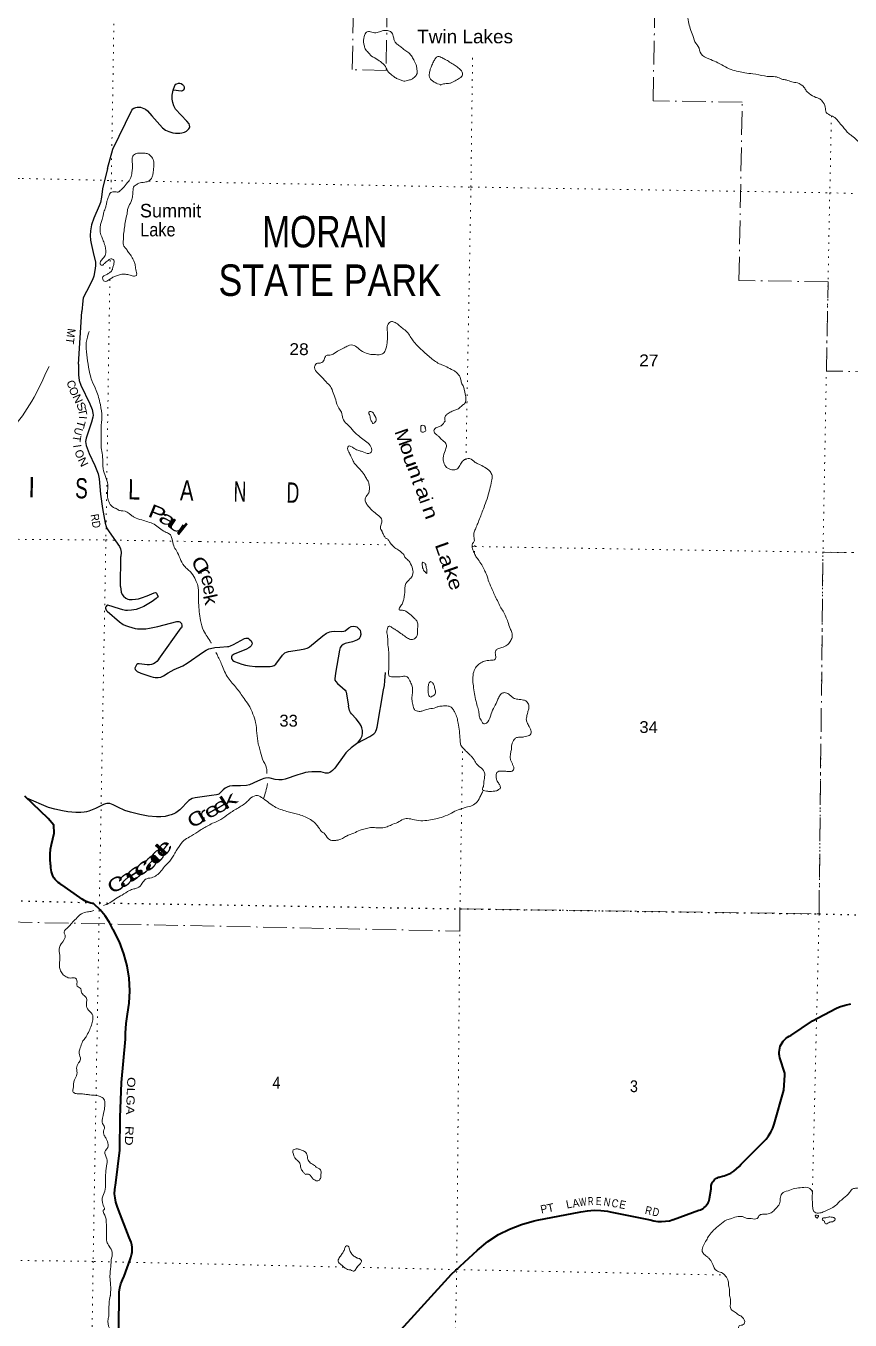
# Model space of a CAD drawing. Header units: feet. Extents: x -489137 to -242534, y 368785 to 558127.
# Drawn here: x -448694 to -436496, y 419260 to 438415 of the extents above; entities that cross this region are included whole.
import ezdxf
from ezdxf.enums import TextEntityAlignment as Align

# ---------------------------------------------------------------- set-up
doc = ezdxf.new("R2010")
doc.units = ezdxf.units.FT
doc.header["$LTSCALE"] = 70
doc.linetypes.add('DOT_DASHED', pattern=[7.7, 5, -1.2, 0.3, -1.2])
doc.linetypes.add('DOTTED', pattern=[1.5, 0.3, -1.2])
for name, color, linetype, lineweight in [('26', 7, 'Continuous', 40), ('27', 7, 'Continuous', 13), ('29', 7, 'Continuous', 25), ('39', 7, 'Continuous', 13), ('44', 7, 'DOT_DASHED', 13), ('6', 7, 'DOTTED', 25), ('7', 7, 'DOTTED', 13)]:
    doc.layers.add(name, color=color, linetype=linetype, lineweight=lineweight)
for name, color, linetype in [('30', 7, 'Continuous'), ('41', 7, 'Continuous'), ('42', 7, 'Continuous')]:
    doc.layers.add(name, color=color, linetype=linetype)

msp = doc.modelspace()

# ---------------------------------------------------------------- linework, layer by layer
at = {"layer": '26'}
for points in [[(-447325.27, 418929.17), (-447312.26, 419547.98), (-447312.6, 419551.06), (-447316.04, 419612.94), (-447312.98, 419674.85), (-447303.47, 419736.1), (-447287.62, 419796.02), (-447265.58, 419853.96), (-447237.61, 419909.27), (-447152.17, 420155.15), (-447139.49, 420187.38), (-447129.12, 420224.14), (-447122.65, 420261.78), (-447120.15, 420299.9), (-447121.64, 420338.06), (-447127.12, 420375.87), (-447136.52, 420412.89), (-447149.74, 420448.73), (-447166.63, 420482.98), (-447321.32, 420893.18), (-447343.87, 420945.92), (-447362.7, 421005.95), (-447375.16, 421067.62), (-447381.1, 421130.25), (-447380.46, 421193.16), (-447362.09, 421293.93), (-447305.8, 421773.47), (-447299.94, 422256.26), (-447277.94, 422777.89), (-447218.3, 423418.47), (-447220.84, 423508.53), (-447212.72, 423649.24), (-447189.94, 423788.33), (-447165.6, 423948.98), (-447155.89, 424134.57), (-447165.63, 424320.16), (-447194.73, 424503.71), (-447242.84, 424683.21), (-447309.46, 424856.71), (-447393.85, 425022.28), (-447400.82, 425037.9), (-447455.72, 425143.39), (-447521.35, 425242.56), (-447596.99, 425334.33), (-447681.8, 425417.69), (-447687.12, 425418.6), (-447733.07, 425429.18), (-447777.65, 425444.51), (-447820.39, 425464.42), (-447860.81, 425488.69), (-447898.47, 425517.04), (-448164.57, 425703.88), (-448165, 425704.1), (-448191.77, 425719.78), (-448216.76, 425738.16), (-448239.7, 425759.06), (-448260.32, 425782.24), (-448278.4, 425807.45), (-448293.76, 425834.41), (-448306.21, 425862.83), (-448315.62, 425892.4), (-448321.89, 425922.78), (-448324.94, 425953.66), (-448324.76, 425984.68), (-448329.22, 426009.31), (-448337.17, 426082.16), (-448337.47, 426155.45), (-448330.11, 426228.37), (-448315.16, 426300.12), (-448277, 426465.59), (-448279.69, 426584.95), (-448365.28, 426684.96), (-448712.48, 427012.21)], [(-443645.06, 418569.2), (-442397.54, 419937.71), (-442012.4, 420293.74), (-441857.23, 420423.66), (-441697.83, 420528.66), (-441535.93, 420607.59), (-441358.18, 420677.15), (-441174.13, 420727.75), (-441126.17, 420737.59), (-440483.52, 420860.35), (-440384.77, 420878.45), (-440284.68, 420886.12), (-440184.33, 420883.29), (-440084.82, 420869.99), (-440045.91, 420861.85), (-439456.38, 420744.46), (-439400.34, 420729.82), (-439343.07, 420721.11), (-439285.21, 420718.43), (-439227.38, 420721.82), (-439170.23, 420731.24), (-439114.37, 420746.57), (-439107.46, 420748.91), (-438732.85, 420886.6), (-438711.71, 420893.16), (-438691.38, 420901.89), (-438672.06, 420912.69), (-438653.98, 420925.46), (-438637.34, 420940.04), (-438622.31, 420956.29), (-438609.06, 420974.02), (-438597.74, 420993.03), (-438588.47, 421013.13), (-438581.34, 421034.08), (-438576.45, 421055.66), (-438575.61, 421060.94), (-438551.86, 421200.25), (-438553.12, 421217.23), (-438552.6, 421234.25), (-438550.3, 421251.12), (-438546.25, 421267.66), (-438540.5, 421283.68), (-438533.1, 421299.01), (-438524.14, 421313.49), (-438513.71, 421326.95), (-438501.94, 421339.24), (-438488.94, 421350.24), (-438474.87, 421359.82), (-438459.87, 421367.88), (-438444.11, 421374.32), (-438436.01, 421376.68), (-438420.82, 421379.64), (-438386.01, 421388.4), (-438359.41, 421395.09), (-438309.45, 421413.4), (-438261.68, 421436.82), (-438216.62, 421465.11), (-438174.76, 421497.96), (-438136.56, 421535), (-438110.16, 421565.81), (-437783.84, 421892.11), (-437740.06, 421938.15), (-437701.33, 421988.51), (-437668.07, 422042.64), (-437640.66, 422099.95), (-437619.5, 422159.41), (-437478.75, 422661.6), (-437462.25, 422883.04), (-437461.79, 422914.26), (-437533.84, 423141.56), (-437540.48, 423169.66), (-437544.14, 423198.29), (-437544.79, 423227.15), (-437542.42, 423255.92), (-437537.06, 423284.29), (-437528.76, 423311.93), (-437517.61, 423338.56), (-437503.75, 423363.88), (-437487.31, 423387.61), (-437468.48, 423409.49), (-437447.47, 423429.29), (-437424.51, 423446.78), (-437399.84, 423461.77), (-437374.83, 423473.65), (-437050.55, 423691.25), (-436705.29, 423873.76), (-436654.19, 423896.97), (-436569.9, 423922.52), (-436483.41, 423939.12)]]:
    msp.add_lwpolyline(points, dxfattribs=at)
at = {"layer": '29'}
for p, q in [((-447914.54, 433409.81), (-447865.48, 434186.02)), ((-447292.15, 430118.45), (-447291.12, 430563.22)), ((-446725.52, 429040.51), (-446397.66, 429504.33)), ((-443494.2, 428035.8), (-443399.24, 428589.16))]:
    msp.add_line(p, q, dxfattribs=at)
for points in [[(-446513.79, 437464.9), (-446488.72, 437532.35), (-446473.42, 437552.05), (-446459.21, 437558.6), (-446435.16, 437565.17), (-446414.39, 437567.35), (-446394.71, 437561.89), (-446377.22, 437549.85), (-446364.1, 437533.45), (-446354.26, 437514.85), (-446349.89, 437501.73), (-446352.07, 437485.32), (-446365.19, 437463.44), (-446378.31, 437453.61), (-446382.68, 437453.6), (-446394.71, 437451.41), (-446511.68, 437464.54)], [(-447124.12, 437167.85), (-447109.67, 437185.63), (-447095.45, 437195.47), (-447068.13, 437208.59), (-447047.35, 437212.97), (-447020.02, 437214.07), (-446999.25, 437211.88), (-446974.11, 437204.22), (-446948.96, 437194.38), (-446926.01, 437183.44), (-446895.4, 437158.28), (-446831.99, 437081.72), (-446674.57, 436906.71), (-446628.65, 436872.8), (-446580.55, 436849.84), (-446521.52, 436831.24), (-446479.98, 436827.96), (-446417.66, 436829.05), (-446387.05, 436832.34), (-446348.79, 436841.09), (-446317.09, 436855.3), (-446305.07, 436865.15), (-446283.2, 436890.31), (-446273.36, 436907.81), (-446270.08, 436923.12), (-446271.17, 436947.18), (-446278.83, 436967.96), (-446311.63, 437005.15), (-446477.79, 437182.34), (-446506.21, 437230.47), (-446521.52, 437279.7), (-446529.17, 437331.1), (-446531.36, 437366.1), (-446530.27, 437387.97), (-446513.79, 437464.9)], [(-447484.81, 436303.46), (-447406.91, 436588.26), (-447124.12, 437167.85)], [(-447484.81, 436303.46), (-447560.06, 436004.93), (-447577.55, 435882.43), (-447591.76, 435801.5), (-447598.32, 435776.34), (-447608.16, 435751.17), (-447691.25, 435567.41), (-447721.86, 435472.26), (-447739.35, 435383.66), (-447742.64, 435314.75), (-447739.35, 435243.65), (-447730.61, 435195.52), (-447700, 435059.89), (-447665.01, 434919.88), (-447661.72, 434895.82), (-447662.82, 434865.19), (-447673.76, 434793), (-447691.24, 434710.97), (-447708.74, 434657.37), (-447796.2, 434482.36), (-447844.3, 434389.38), (-447853.05, 434346.73), (-447865.48, 434186.02)], [(-447914.54, 433409.81), (-447916.45, 433249.62), (-447905.51, 433168.68), (-447881.47, 433096.49), (-447745.9, 432820.85), (-447713.1, 432737.72), (-447702.17, 432680.84), (-447699.98, 432652.4), (-447702.17, 432626.15), (-447724.04, 432549.58), (-447802.75, 432313.32), (-447811.5, 432263.01), (-447802.75, 432203.94), (-447759.02, 432085.81), (-447671.56, 431910.8), (-447623.46, 431783.91), (-447608.15, 431711.73), (-447588.48, 431486.4), (-447562.24, 431272.01), (-447522.88, 431053.25), (-447507.56, 431005.13), (-447492.26, 430970.13), (-447461.66, 430926.37), (-447308.61, 430711.98), (-447293.28, 430674.79), (-447286.74, 430624.47), (-447291.12, 430563.22)], [(-447292.15, 430118.45), (-447284.55, 430036.01), (-447271.43, 430001.01), (-447251.75, 429972.57), (-447216.77, 429943.03), (-447186.15, 429928.81), (-447167.57, 429924.44), (-447141.33, 429923.35), (-447119.47, 429924.44), (-447073.63, 429928.91), (-447027.64, 429937.57), (-446985, 429948.5), (-446897.54, 429981.32), (-446794.77, 430022.88), (-446777.74, 430027.15), (-446765.72, 430026.06), (-446759.79, 430018.51), (-446740.11, 429976.94), (-446739.02, 429968.19), (-446742.3, 429961.63), (-446749.4, 429952.88), (-446764.16, 429939.75), (-446825.38, 429893.81), (-446947.83, 429820.53), (-446995.93, 429799.74), (-447022.17, 429789.9), (-447062.62, 429778.96), (-447099.24, 429771.31), (-447133.68, 429766.93), (-447190.53, 429763.65), (-447218.95, 429764.2), (-447240.82, 429766.93), (-447261.04, 429771.85), (-447310.78, 429786.62), (-447481.33, 429839.12), (-447488.98, 429839.12), (-447496.09, 429835.84), (-447507.57, 429823.81), (-447512.49, 429816.7), (-447515.77, 429807.95), (-447516.31, 429795.37), (-447512.49, 429782.79), (-447505.38, 429769.12), (-447490.08, 429751.62), (-447310.78, 429596.3), (-447253.94, 429556.93), (-447219.5, 429540.52), (-447177.41, 429524.1), (-447077.38, 429497.31), (-447042.4, 429490.75), (-447019.98, 429489.1), (-446965.32, 429489.11), (-446919.4, 429493.48), (-446866.93, 429500.04), (-446740.11, 429526.29), (-446458.05, 429598.48), (-446444.93, 429599.58), (-446432.91, 429599.58), (-446417.6, 429593.02), (-446405.58, 429585.36), (-446392.45, 429567.86), (-446385.9, 429539.42), (-446386.99, 429521.92), (-446397.66, 429504.33)], [(-445117.73, 428931.26), (-445077.28, 428933.47), (-445047.75, 428937.84), (-445018.24, 428948.78), (-444995.28, 428968.46), (-444896.89, 429101.91), (-444878.31, 429121.61), (-444863, 429133.64), (-444835.67, 429145.67), (-444809.43, 429154.41), (-444645.44, 429180.66), (-444566.73, 429195.98), (-444530.65, 429206.92), (-444510.97, 429215.68), (-444494.57, 429226.6), (-444297.79, 429388.49), (-444246.41, 429424.6), (-444221.26, 429438.81), (-444197.21, 429447.57), (-444172.07, 429454.13), (-444133.8, 429456.31), (-444020.1, 429451.93), (-443990.59, 429455.23), (-443967.63, 429462.87), (-443912.96, 429506.62), (-443877.98, 429525.23), (-443847.37, 429528.5), (-443816.76, 429524.14), (-443795.99, 429518.67), (-443770.84, 429497.87), (-443748.98, 429469.45), (-443740.23, 429443.18), (-443736.96, 429407.1), (-443746.79, 429373.18), (-443763.19, 429344.75), (-443773.03, 429336), (-443786.15, 429327.24), (-443860.49, 429300.98), (-443967.63, 429272.54), (-443997.15, 429258.34), (-444022.29, 429237.54), (-444040.88, 429212.4), (-444055.09, 429176.29), (-444114.12, 428832.83), (-444120.68, 428749.7), (-444119.58, 428728.92), (-444108.65, 428712.52), (-444081.32, 428681.88), (-444006.98, 428618.44), (-443969.81, 428583.45), (-443958.87, 428570.32), (-443954.51, 428557.19), (-443921.71, 428347.17)], [(-446725.52, 429040.51), (-446754.32, 429008.92), (-446781.66, 428988.14), (-446804.61, 428975.02), (-446836.32, 428964.08), (-446865.84, 428959.7), (-446901.92, 428959.7), (-447015.61, 428972.83), (-447038.42, 428972.55), (-447051.54, 428964.9), (-447054.97, 428959.7), (-447081.21, 428909.39), (-447077.93, 428888.6), (-447063.72, 428872.2), (-447045.13, 428859.07), (-446993.75, 428837.19), (-446845.06, 428784.69), (-446812.27, 428773.75), (-446780.56, 428769.38), (-446737.93, 428771.57), (-446697.48, 428778.13), (-446659.21, 428793.44), (-446589.25, 428839.38), (-446499.6, 428889.7), (-446372.78, 428942.2), (-446307.19, 428981.58), (-446064.49, 429152.21), (-446025.13, 429176.27), (-445986.86, 429192.68), (-445961.72, 429200.34), (-445897.22, 429213.46), (-445826.16, 429222.22), (-445712.46, 429228.78), (-445690.59, 429230.97), (-445665.45, 429239.71), (-445620.63, 429259.4), (-445461.01, 429346.91), (-445436.96, 429354.57), (-445430.4, 429354.57), (-445406.35, 429351.28), (-445388.85, 429339.25), (-445362.62, 429311.91), (-445349.5, 429286.75), (-445347.31, 429271.44), (-445351.69, 429257.22), (-445360.43, 429238.62), (-445377.93, 429222.22), (-445395.41, 429209.09), (-445430.4, 429189.4), (-445614.07, 429115.02), (-445640.3, 429097.52), (-445645.77, 429090.96), (-445651.24, 429077.83), (-445651.23, 429057.05), (-445646.87, 429040.64), (-445631.55, 429020.95), (-445618.43, 429012.2), (-445605.32, 429005.64), (-445499.27, 428970.64), (-445445.71, 428955.33), (-445383.39, 428944.39), (-445301.4, 428935.64), (-445117.73, 428931.26)], [(-443399.24, 428589.16), (-443389.29, 428654.52), (-443381.64, 428720.15), (-443370.71, 428844.85)], [(-443779.09, 427806.29), (-443740.23, 427860.41), (-443726.02, 427885.57), (-443718.36, 427907.44), (-443712.9, 427946.82), (-443711.8, 427985.1), (-443720.55, 428026.67), (-443732.58, 428056.2), (-443756.63, 428095.58), (-443806.92, 428156.83), (-443876.89, 428232.31), (-443890.01, 428252), (-443904.22, 428281.53), (-443921.71, 428347.17)], [(-443779.09, 427806.29), (-443603.57, 427897.6), (-443544.54, 427938.07), (-443527.04, 427955.57), (-443513.92, 427976.35), (-443504.09, 428000.42), (-443494.2, 428035.8)], [(-443779.09, 427806.29), (-443881.25, 427728.05), (-443940.28, 427675.54), (-443961.05, 427654.76), (-443986.2, 427623.04), (-444121.77, 427430.53), (-444154.56, 427396.62), (-444180.8, 427375.84), (-444197.19, 427365.99), (-444221.25, 427357.24), (-444236.55, 427353.96), (-444261.7, 427356.15), (-444329.49, 427373.65), (-444361.18, 427375.84), (-444462.86, 427373.65), (-444515.32, 427370.37), (-444556.88, 427362.71), (-444599.5, 427351.78), (-444670.58, 427329.9), (-444858.62, 427264.27), (-444900.15, 427256.6), (-444920.92, 427255.51), (-444952.64, 427255.52), (-445002.93, 427262.08), (-445079.46, 427281.77), (-445108.96, 427286.14), (-445147.24, 427281.77), (-445172.37, 427276.29), (-445199.72, 427266.46), (-445267.5, 427238.02)], [(-445267.5, 427238.02), (-445385.57, 427180.03), (-445427.11, 427171.29), (-445516.76, 427166.91), (-445634.83, 427168.01), (-445678.56, 427162.53), (-445717.92, 427149.41), (-445746.34, 427133.01), (-445774.77, 427110.03), (-445811.94, 427066.29), (-445840.36, 427044.4), (-445852.39, 427038.94), (-445872.06, 427033.47), (-445949.69, 427022.52), (-446190.2, 426987.52), (-446231.75, 426977.69), (-446260.17, 426963.47), (-446282.04, 426948.14), (-446417.6, 426812.51), (-446476.64, 426769.87), (-446507.25, 426753.47), (-446544.42, 426738.13), (-446581.59, 426726.12), (-446630.79, 426715.18), (-446697.48, 426707.5), (-446763.07, 426709.71), (-446882.24, 426720.65), (-447007.96, 426742.5), (-447146.81, 426776.44), (-447230.99, 426803.76), (-447335.94, 426851.89), (-447401.53, 426886.91), (-447449.64, 426904.39), (-447469.31, 426907.69), (-447494.45, 426905.5), (-447518.51, 426901.13), (-447545.84, 426891.26), (-447663.92, 426834.38), (-447764.49, 426793.93), (-447799.47, 426783), (-447830.09, 426777.51), (-447881.47, 426772.06), (-447956.91, 426773.13), (-448073.88, 426783), (-448153.7, 426795.01), (-448265.2, 426820.19), (-448359.23, 426847.51), (-448682.83, 426983.14)]]:
    msp.add_lwpolyline(points, dxfattribs=at)
at = {"layer": '39'}
for points in [[(-442262.6, 441611.64), (-442196.97, 441530.05), (-442117.37, 441436.17), (-442073.71, 441373.02), (-441996.19, 441273.09), (-441934.46, 441203.68), (-441866.9, 441113.98), (-441776.97, 441042.24), (-441693.01, 440976.64), (-441642.94, 440945.78), (-441585.36, 440866.3), (-441501.15, 440822.94), (-441387.01, 440750.96), (-441276.91, 440679.01), (-441190.87, 440619.46), (-441083.01, 440527.31), (-440983.13, 440443.34), (-440881.09, 440371.48), (-440766.87, 440307.59), (-440636.62, 440233.41), (-440578.56, 440196.4), (-440522.9, 440125.02), (-440433.03, 440047.23), (-440318.87, 439977.26), (-440250.95, 439919.92), (-440071.35, 439752.19), (-439935.29, 439657.72), (-439845.39, 439581.95), (-439743.52, 439495.93), (-439675.35, 439460.83), (-439599.32, 439407.45), (-439499.21, 439343.7), (-439419.17, 439288.26), (-439359.25, 439237.06), (-439311.47, 439181.95), (-439247.54, 439128.7), (-439215.82, 439079.82), (-439156.15, 439006.38), (-439076.5, 438916.55), (-439036.81, 438859.5), (-438981.11, 438792.17), (-438933.81, 438694.59), (-438910.79, 438589.17), (-438887.85, 438477.68), (-438860.78, 438374.24), (-438825.62, 438272.74), (-438776.56, 438152.89), (-438744.75, 438112.1), (-438701.62, 438002.43), (-438585.49, 437928.4), (-438479.15, 437880.77), (-438368.89, 437822.98), (-438256.57, 437769.22), (-438148.01, 437739.77), (-438051.43, 437720.56), (-437934.64, 437705.19), (-437763.57, 437675.08), (-437679, 437664.09), (-437584.28, 437659.06), (-437505.98, 437627.9), (-437441.59, 437615.09), (-437357.2, 437587.92), (-437276.73, 437570.9), (-437174.65, 437503.08), (-437144.93, 437456.25), (-437101.05, 437413.32), (-437002.86, 437357.68), (-436958.69, 437341.04), (-436910.73, 437302.11), (-436865.37, 437210.61), (-436848.07, 437135.59), (-436774.01, 437086.28), (-436709.92, 437047.18), (-436668.12, 436998.2), (-436604.42, 436924.72), (-436512.83, 436820.6), (-436470.83, 436789.82), (-436388.93, 436720.2), (-436273.08, 436621.9), (-436179.06, 436554.17), (-436090.82, 436510.78), (-435978.11, 436491.4), (-435865.17, 436492.24), (-435736.4, 436466.63), (-435611.94, 436416.79), (-435552.06, 436361.55), (-435407.91, 436269.02), (-435247.69, 436170.26), (-435049.22, 436067.06), (-434961.07, 436015.57), (-434846.93, 435943.59), (-434766.64, 435910.39), (-434704.16, 435907.72), (-434611.39, 435908.77), (-434547.27, 435871.69), (-434497.32, 435830.72), (-434373.35, 435736.38)], [(-443527.95, 437941.48), (-443580.07, 437968.32), (-443613.92, 438007.1), (-443663.71, 438062.23), (-443685.28, 438117.07), (-443696.78, 438169.78), (-443694.15, 438224.37), (-443683.53, 438272.8), (-443654.75, 438321.05), (-443592.15, 438328.49), (-443515.69, 438313.53), (-443479.31, 438321.24), (-443402.42, 438344.71), (-443325.79, 438343.91), (-443277.77, 438311.05), (-443263.99, 438280.57), (-443246.55, 438217.68), (-443226.89, 438172.98), (-443187, 438134.13), (-443132.99, 438095.13), (-443087.02, 438058.25), (-443024.99, 438015.12), (-442979.28, 437955.99), (-442945.66, 437896.98), (-442914.24, 437821.81), (-442906.74, 437771.17), (-442905.41, 437710.47), (-442919.84, 437682.3), (-442960.65, 437640.25), (-443001.22, 437618.42), (-443029.52, 437612.65), (-443102.29, 437597.23), (-443128.39, 437607.61), (-443178.61, 437624.32), (-443234.75, 437653.22), (-443290.71, 437698.3), (-443324.67, 437726.98), (-443348.48, 437761.61), (-443372.11, 437812.42), (-443447.91, 437886.03), (-443527.95, 437941.48)], [(-442556.37, 437547.04), (-442600.61, 437557.61), (-442638.72, 437576.21), (-442682.76, 437604.99), (-442710.64, 437635.62), (-442724.3, 437676.22), (-442721.86, 437714.63), (-442709.1, 437773.15), (-442692.47, 437817.48), (-442661.47, 437883.9), (-442632.67, 437934.17), (-442598.08, 437962.13), (-442561.85, 437955.68), (-442501.68, 437926.74), (-442441.58, 437891.73), (-442371.51, 437846.5), (-442311.45, 437807.44), (-442257.53, 437760.35), (-442231.82, 437715.59), (-442246.5, 437665.17), (-442307.47, 437623.33), (-442378.52, 437581.59), (-442421.04, 437565.86), (-442493.72, 437558.52), (-442565.04, 437539.09)], [(-447563.78, 435550.22), (-447555.28, 435588.57), (-447544.61, 435641.05), (-447521.63, 435711.6), (-447506.92, 435764.04), (-447494.17, 435822.56), (-447469.15, 435895.12), (-447438.31, 435947.39), (-447371.64, 435958.83), (-447317.18, 435960.29), (-447309.04, 435966.27), (-447284.6, 435988.27), (-447243.81, 436028.29), (-447213.11, 436068.43), (-447174.3, 436112.52), (-447149.65, 436152.72), (-447128.69, 436223.3), (-447122.14, 436267.73), (-447117.38, 436332.41), (-447118.94, 436372.88), (-447120.44, 436419.41), (-447119.98, 436459.86), (-447111.6, 436488.09), (-447056.72, 436525.95), (-446992.11, 436533.37), (-446941.7, 436532.85), (-446887.4, 436520.14), (-446843.38, 436489.34), (-446805.84, 436420.18), (-446800.55, 436353.38), (-446805.28, 436290.72), (-446814.15, 436220.02), (-446828.83, 436169.6), (-446863.61, 436125.47), (-446936.47, 436101.95), (-447023.35, 436086.68), (-447063.95, 436062.83), (-447090.39, 436042.88), (-447109.43, 435964.19), (-447118.45, 435879.33), (-447135.28, 435816.8), (-447182.73, 435722.23), (-447197.89, 435629.34), (-447221.21, 435528.45), (-447234.42, 435429.48), (-447247.61, 435332.52), (-447252.82, 435227.4), (-447243.54, 435156.5), (-447211.71, 435117.74), (-447178.05, 435062.78), (-447148.19, 435028.08), (-447112.55, 434969.05), (-447090.88, 434924.32), (-447075.36, 434869.55), (-447069.74, 434831.06), (-447062.2, 434784.46), (-447054.64, 434739.88), (-447058.9, 434719.7), (-447085.2, 434711.88), (-447151.6, 434724.71), (-447222.01, 434739.6), (-447292.63, 434736.29), (-447355.36, 434716.72), (-447406.02, 434695), (-447450.72, 434665.12), (-447511.58, 434633.39), (-447543.75, 434641.82), (-447557.57, 434668.26), (-447555.19, 434700.6), (-447518.62, 434724.49), (-447478.02, 434748.34), (-447435.36, 434776.21), (-447410.64, 434822.48), (-447400.03, 434868.89), (-447389.22, 434933.5), (-447405.08, 434957.94), (-447439.27, 434966.39), (-447477.83, 434944.54), (-447530.75, 434900.59), (-447567.37, 434872.66), (-447589.45, 434880.98), (-447582.72, 434941.59), (-447539.86, 434987.66), (-447523.41, 435015.81), (-447512.42, 435096.6), (-447518.06, 435133.07), (-447529.61, 435181.74), (-447557.04, 435252.82), (-447576.63, 435303.59), (-447592.35, 435340.16), (-447593.89, 435382.65), (-447593.32, 435433.22), (-447586.64, 435489.78), (-447563.78, 435550.22)], [(-445952.12, 429278.91), (-445956.45, 429287.35), (-446063.35, 429464.44), (-446110.06, 429614.61), (-446137.4, 429873.8), (-446140.11, 429991.14), (-446150.64, 430130.82), (-446181.96, 430214.08), (-446241.34, 430313.81), (-446351.01, 430424.18), (-446465.48, 430645.85), (-446506.98, 430721.12), (-446571.56, 430895.75), (-446631.73, 430924.69), (-446797.81, 431039.69), (-446888.16, 431075.02), (-446976.58, 431102.24), (-447091.08, 431141.86), (-447135.08, 431174.69), (-447259.38, 431238.68), (-447309.75, 431243.26), (-447357.84, 431270.05), (-447397.96, 431288.67), (-447484.97, 431441.28), (-447482.86, 431629.37), (-447552.85, 431860.69), (-447558.94, 432036.73), (-447575.88, 432144.11), (-447579.59, 432352.49), (-447580.33, 432465.77), (-447570.44, 432627.48), (-447592.59, 432809.76), (-447652.73, 433020.74), (-447717.65, 433165.03), (-447765.83, 433363.76), (-447794.01, 433548.12), (-447800.05, 433728.2), (-447757.88, 433891.6)], [(-443415.23, 430931.62), (-443445, 430974.41), (-443436.21, 431039.04), (-443427.46, 431099.63), (-443471.09, 431164.82), (-443545.03, 431224.24), (-443628.79, 431308.05), (-443662.5, 431358.97), (-443673.96, 431415.72), (-443634.94, 431478.02), (-443612.1, 431536.44), (-443613.28, 431611.29), (-443624.81, 431661.98), (-443654.44, 431716.9), (-443688.08, 431773.89), (-443747.72, 431849.35), (-443825.43, 431933.09), (-443857.12, 431983.99), (-443876.78, 432028.69), (-443906.32, 432091.71), (-443933.8, 432158.74), (-443921.29, 432195.02), (-443836.97, 432161.78), (-443764.75, 432128.66), (-443718.51, 432116.04), (-443620.03, 432086.7), (-443577.32, 432118.62), (-443580.83, 432165.18), (-443630.4, 432240.53), (-443706.38, 432297.96), (-443786.3, 432363.52), (-443840.22, 432410.61), (-443877.99, 432459.54), (-443943.82, 432522.93), (-444001.36, 432606.46), (-444024.53, 432697.73), (-444064.18, 432758.82), (-444109.19, 432880.65), (-444146.34, 432984.2), (-444187.61, 433079.7), (-444251.4, 433145.09), (-444305.16, 433206.33), (-444362.98, 433265.59), (-444416.67, 433332.9), (-444420.18, 433379.46), (-444377.33, 433423.51), (-444328.89, 433427.05), (-444279.98, 433473.06), (-444253.08, 433533.47), (-444176.3, 433546.82), (-444147.94, 433558.67), (-444060.62, 433612.37), (-443983.57, 433650), (-443926.75, 433681.77), (-443835.95, 433686.89), (-443759.96, 433629.46), (-443657.79, 433569.74), (-443591.43, 433552.87), (-443518.87, 433550.09), (-443446.28, 433549.33), (-443391.45, 433583.14), (-443366.64, 433637.5), (-443345.21, 433750.55), (-443342.07, 433849.63), (-443347.28, 433924.52), (-443334.34, 433999.23), (-443283.48, 434039.15), (-443231.19, 434026.47), (-443163.18, 433977.22), (-443105.25, 433928.07), (-443039.35, 433870.74), (-442995.77, 433801.52), (-442948.1, 433736.29), (-442888.36, 433668.92), (-442830.5, 433613.71), (-442766.62, 433556.4), (-442696.73, 433495), (-442632.73, 433447.81), (-442556.57, 433406.56), (-442490.32, 433379.57), (-442394.08, 433330.02), (-442351.97, 433309.36), (-442306.03, 433270.45), (-442260.52, 433193.11), (-442247.06, 433134.31), (-442215.51, 433071.28), (-442204, 433018.57), (-442184.9, 432923.3), (-442183.39, 432878.79), (-442196.03, 432830.37), (-442238.76, 432796.43), (-442293.77, 432746.44), (-442344.41, 432726.74), (-442399.1, 432705.06), (-442460, 432669.29), (-442486.6, 432635.18), (-442491.43, 432564.43)], [(-451667.18, 429288.96), (-451497.56, 429489.31), (-451338.28, 429748.06), (-451284.63, 430047.52), (-451276.68, 430314.42), (-451118.84, 430534.76), (-450694.56, 430851.62), (-450537.65, 430993.05), (-450386.5, 431304.76), (-449974.24, 431678.79), (-449597.65, 432017.83), (-449262.11, 432178.35), (-448906.19, 432451.42), (-448607.94, 432858.4), (-448352.11, 433374.38)], [(-443586.32, 432573.82), (-443597.96, 432614.4), (-443605.64, 432648.86), (-443617.19, 432697.53), (-443586.81, 432709.35), (-443542.93, 432666.41), (-443511.69, 432575.07), (-443524.04, 432552.95), (-443560.58, 432531.08), (-443564.55, 432537.19), (-443588.29, 432577.89)], [(-442491.43, 432564.43), (-442513.97, 432532.3), (-442560.82, 432490.32), (-442613.45, 432472.66), (-442656.34, 432424.56), (-442614.7, 432361.42), (-442580.7, 432336.8), (-442530.91, 432281.66), (-442488.95, 432246.84), (-442469.42, 432190), (-442490.29, 432127.52), (-442517.71, 432020.6), (-442510.4, 431953.77), (-442466.86, 431880.5), (-442388.61, 431845.3), (-442346.29, 431842.84), (-442291.44, 431878.67), (-442254.41, 431943.01), (-442203.41, 431995.07), (-442128.63, 432010.47), (-442042.54, 431954.96), (-441990.43, 431926.1), (-441906.2, 431884.77), (-441824.26, 431819.19), (-441794.68, 431760.22), (-441801.66, 431677.37), (-441829.21, 431558.31), (-441858.69, 431447.37), (-441904.53, 431316.37), (-441939.88, 431221.67), (-441971.03, 431141.09), (-442006.31, 431052.46), (-442035.36, 430979.94), (-442058.18, 430923.55), (-442064.95, 430858.89), (-442059.7, 430788.04), (-442082.27, 430753.89), (-442083.18, 430672.99), (-442067.5, 430632.37), (-442041.9, 430577.49), (-442002.24, 430518.42), (-441948.68, 430438.98), (-441909.24, 430359.68), (-441879.71, 430296.67), (-441840.63, 430185.01), (-441791.5, 430071.23), (-441758.08, 429994.02), (-441716.7, 429908.63), (-441675.33, 429821.23), (-441631.75, 429752), (-441592.33, 429670.68), (-441560.91, 429595.51), (-441527.77, 429494.03), (-441502.22, 429435.11), (-441499, 429362.26), (-441525.88, 429303.88), (-441574.88, 429249.78), (-441649.9, 429214.15), (-441708.57, 429196.56), (-441741.15, 429168.58), (-441741.97, 429095.77), (-441748.61, 429043.25), (-441819.39, 429025.78), (-441908.24, 429014.57), (-441977.21, 428978.88), (-442028.19, 428928.84), (-442065.32, 428854.39), (-442080.62, 428749.37), (-442071.7, 428646.12), (-442056.86, 428530.67), (-442031.93, 428417.14), (-442006.74, 428325.85), (-441989.48, 428246.79), (-441980.06, 428188.03), (-441948.55, 428120.95), (-441924.71, 428088.34), (-441906.59, 428086.13), (-441857.88, 428113.94), (-441810.18, 428230.76), (-441758.55, 428339.45), (-441715.11, 428436.09), (-441686.25, 428492.42), (-441647.44, 428536.52), (-441594.9, 428546.08), (-441532.78, 428511.05), (-441492.82, 428478.27), (-441456.75, 428457.67), (-441412.48, 428449.11), (-441329.95, 428436.12), (-441283.78, 428417.43), (-441275.83, 428407.23), (-441258.02, 428376.71), (-441252.75, 428307.88), (-441267.45, 428255.44), (-441282.29, 428190.87), (-441288.75, 428154.53), (-441275.21, 428103.82)], [(-442790.98, 432466.42), (-442775.31, 432425.8), (-442809.86, 432401.89), (-442844.09, 432406.29), (-442849.68, 432446.8), (-442841, 432501.33), (-442806.72, 432500.97), (-442784.75, 432482.54), (-442778.97, 432458.2)], [(-442899.37, 429463.83), (-442894.57, 429532.55), (-442901.95, 429593.31), (-442921.75, 429625.88), (-442951.7, 429652.49), (-442991.59, 429691.33), (-443071.59, 429750.82), (-443121.83, 429765.51), (-443168.14, 429772.06), (-443165.78, 429802.37), (-443124.82, 429858.58), (-443106.04, 429915.02), (-443095.41, 429963.46), (-443083.78, 430100.88), (-443068.96, 430163.43), (-443011.75, 430229.58), (-442970.77, 430287.81), (-442971.76, 430378.85), (-443013.01, 430476.37), (-443060.81, 430529.45), (-443090.71, 430560.11), (-443098.44, 430590.53), (-443126.44, 430611.05), (-443166.35, 430647.87), (-443234.43, 430691.06), (-443274.35, 430727.88), (-443323.98, 430797.17), (-443357.94, 430825.84), (-443359.96, 430825.87), (-443383.86, 430852.41), (-443407.58, 430895.13), (-443445, 430974.41)], [(-442810.66, 430358.96), (-442822.35, 430395.49), (-442827.94, 430436.01), (-442819.42, 430476.37), (-442799.32, 430470.09), (-442783.37, 430453.75), (-442767.86, 430398.97), (-442758.41, 430342.24), (-442762.79, 430311.94), (-442786.71, 430336.46), (-442800.75, 430346.4), (-442811.43, 430358.85)], [(-441275.21, 428103.82), (-441247.64, 428044.88), (-441227.91, 428006.24), (-441218.21, 427971.75), (-441222.65, 427935.39), (-441279.5, 427901.6), (-441323.97, 427891.95), (-441374.45, 427886.4), (-441432.99, 427880.95), (-441465.55, 427854.99), (-441502.73, 427776.49), (-441509.57, 427705.77), (-441522.33, 427647.24), (-441524.83, 427604.79), (-441521.36, 427554.19), (-441503.69, 427511.53), (-441485.98, 427472.91), (-441472.34, 427430.29), (-441476.69, 427402.02), (-441527.37, 427378.28), (-441563.67, 427378.65), (-441614.01, 427385.25), (-441656.37, 427383.67), (-441694.71, 427382.04), (-441723.12, 427366.16), (-441733.97, 427297.5), (-441724.41, 427250.88), (-441692.74, 427197.96), (-441673.04, 427157.3), (-441675.37, 427129), (-441689.6, 427119.04), (-441724.15, 427095.12), (-441754.46, 427089.37), (-441804.92, 427085.85), (-441859.36, 427086.42), (-441899.61, 427092.91), (-441935.73, 427109.47), (-441929.31, 427141.76), (-441916.49, 427206.36), (-441911.91, 427254.85), (-441902.82, 427345.78), (-441910.54, 427376.2), (-441970.31, 427441.55), (-442002.27, 427468.18), (-442049.93, 427533.4), (-442103.53, 427608.8), (-442135.48, 427637.45), (-442175.39, 427674.28), (-442223.19, 427727.37), (-442249.09, 427755.95), (-442264.56, 427814.77), (-442271.69, 427897.78), (-442278.85, 427978.76), (-442297.69, 428096.27), (-442312.96, 428173.3), (-442346.32, 428254.55), (-442374.03, 428301.36), (-442411.93, 428338.17), (-442446.09, 428348.64), (-442512.63, 428349.33), (-442587.33, 428342.02), (-442627.84, 428326.26), (-442724.87, 428305.02), (-442795.67, 428285.53), (-442846.24, 428271.9), (-442900.68, 428272.47), (-442944.74, 428299.22), (-442956.52, 428327.66), (-442975.73, 428412.82), (-442981.05, 428477.6), (-442972.07, 428558.41), (-442986.93, 428671.84), (-443020.43, 428740.96), (-443030.29, 428761.29), (-443080.4, 428788.11), (-443130.85, 428784.59), (-443179.31, 428779.02), (-443237.79, 428779.63), (-443316.29, 428792.59), (-443325.5, 428869.55), (-443322.76, 428934.25), (-443322.03, 428998.96), (-443320.8, 429108.18), (-443327.94, 429191.18), (-443335.39, 429245.87), (-443338.46, 429330.86), (-443343.81, 429393.62), (-443348.9, 429478.63), (-443318.04, 429532.92), (-443279.96, 429512.29), (-443221.87, 429477.3), (-443145.84, 429423.92), (-443073.8, 429374.62), (-443015.71, 429339.63), (-442957.26, 429337), (-442914.51, 429372.96), (-442899.37, 429463.83)], [(-445126.15, 427351.08), (-445134.42, 427430.03), (-445191.44, 427560.08), (-445232.17, 427704.11), (-445255.39, 427791.33), (-445275.79, 427949.32), (-445294.23, 428103.23), (-445333.14, 428229.05), (-445400.15, 428367.29), (-445465.66, 428458.99), (-445576.85, 428613.88), (-445702.19, 428764.87), (-445794.78, 428960.01), (-445865.68, 429110.43), (-445881.07, 429140.43)], [(-442739.88, 428584.31), (-442739.44, 428622.74), (-442737.09, 428653.05), (-442724.53, 428693.38), (-442706.2, 428709.37), (-442670.16, 428686.74), (-442644.72, 428617.7), (-442631.24, 428560.93), (-442652, 428508.55), (-442682.43, 428492.69), (-442702.73, 428480.77), (-442722.78, 428491.09), (-442736.53, 428523.59), (-442740.1, 428564.09), (-442743.93, 428582.33)], [(-445175.77, 426981.42), (-445144.36, 427084.25), (-445116.76, 427203.38)], [(-441931.99, 427083.13), (-441962.89, 427024.8), (-442016.39, 426930.29), (-442087.57, 426876.41), (-442180.62, 426851.09), (-442206.95, 426841.25), (-442245.42, 426827.49), (-442295.98, 426813.86), (-442395.35, 426764.33), (-442518.99, 426708.98), (-442628.23, 426677.76), (-442729.25, 426660.6), (-442850.37, 426649.73), (-442973.14, 426671.24), (-443067.79, 426682.34), (-443106.22, 426672.62), (-443193.44, 426627.01), (-443284.61, 426589.53), (-443347.43, 426561.87), (-443430.31, 426544.53), (-443516.99, 426547.45), (-443595.6, 426550.29), (-443672.43, 426532.89), (-443749.3, 426511.44), (-443840.53, 426467.89), (-443949.91, 426424.53), (-444010.84, 426386.74), (-444095.82, 426361.33), (-444148.29, 426357.83), (-444216.57, 426382.81), (-444282.18, 426466.43), (-444314.21, 426486.99), (-444361.87, 426552.21), (-444427.57, 426627.74), (-444499.59, 426679.06), (-444672.24, 426747.6), (-444831.08, 426789.71), (-444927.54, 426819.04), (-445013.79, 426860.39), (-445097.84, 426917.9), (-445185.83, 426983.55), (-445268.06, 427022.83), (-445363.22, 426989.44), (-445412.18, 426939.38), (-445548.37, 426843.71), (-445688.52, 426754.15), (-445810.47, 426668.45), (-445930.07, 426613.06), (-446013.24, 426569.42), (-446151.29, 426487.93), (-446273.15, 426410.32), (-446354.4, 426358.57), (-446448.56, 426234.15), (-446487.58, 426171.85), (-446563.52, 426053.3), (-446641.08, 425971.18), (-446759.48, 425842.96), (-446836.51, 425807.35), (-446925.5, 425784.01), (-446972.54, 425725.84), (-447041.89, 425655.77), (-447096.49, 425642.18), (-447161.31, 425616.56), (-447270.94, 425550.95), (-447366.34, 425495.31), (-447451.71, 425435.52), (-447546.44, 425394.9)], [(-447686.76, 425323.93), (-447719.28, 425312.9), (-447781.92, 425301.42), (-447873, 425272.02), (-447952.45, 425200.03), (-448015.69, 425135.97), (-448068.79, 425075.84), (-448128.13, 424999.59), (-448112.48, 424956.95), (-448172.41, 424828.13), (-448201.82, 424723.25), (-448194.39, 424666.54), (-448193.38, 424577.53), (-448198.16, 424510.83), (-448188.78, 424448.03), (-448153.22, 424382.93), (-448097.24, 424339.87), (-448036.93, 424323.06), (-447958.32, 424320.22), (-447938.54, 424285.63), (-447933.4, 424204.66), (-447879.44, 424161.62), (-447875.79, 424127.2), (-447846.12, 424076.32), (-447796.35, 424019.17), (-447797.1, 423952.43), (-447781.94, 423865.29), (-447712.26, 423785.68), (-447705.13, 423702.68), (-447722.15, 423623.97)], [(-447722.15, 423623.97), (-447759.4, 423539.4), (-447804.73, 423452.9), (-447841.6, 423402.71), (-447868.35, 423354.45), (-447895.54, 423267.76), (-447908.3, 423209.23), (-447885.08, 423122.01), (-447913.95, 423065.68), (-447943.04, 422989.12), (-447938.02, 422898.04), (-447975.22, 422817.52), (-447996.89, 422684.25), (-448001.26, 422653.95), (-447977.43, 422621.34), (-447923.1, 422610.66), (-447874.73, 422608.14), (-447802.21, 422601.31), (-447747.86, 422592.65), (-447659.21, 422585.66), (-447592.86, 422568.79), (-447540.84, 422531.84), (-447525.6, 422452.79), (-447536.77, 422355.82), (-447564.58, 422214.52), (-447559.05, 422167.94), (-447531.37, 422119.11), (-447539.94, 422074.7), (-447534.8, 421993.74), (-447505.12, 421942.86), (-447477.85, 421857.62), (-447476.04, 421839.4), (-447525.45, 421748.89), (-447494.35, 421645.41), (-447495.19, 421570.58), (-447512.83, 421437.26), (-447518.11, 421326.07), (-447519.57, 421196.63), (-447550.43, 420962.32), (-447539.11, 420893.43), (-447541.13, 420893.45), (-447525.9, 420812.38), (-447504.89, 420709), (-447500.7, 420543.1), (-447496.04, 420419.66), (-447462.49, 420354.59), (-447417.16, 420261.07), (-447430.51, 420149.96), (-447435.23, 420089.33), (-447449.01, 419939.79), (-447448.04, 419846.74), (-447437.47, 419711.11), (-447442.18, 419650.47), (-447444.52, 419622.18), (-447446.6, 419616.13), (-447461.94, 419507.07), (-447469.02, 419416.12), (-447465.87, 419337.2), (-447478.77, 419266.54), (-447475.55, 419193.69), (-447463.95, 419149.07), (-447400.09, 419089.75), (-447397.48, 419086.75)], [(-434952.63, 422962.95), (-434978.44, 422999.63), (-435072.98, 423020.84), (-435125.47, 423015.32), (-435208.41, 422991.91), (-435289.41, 422962.42), (-435354.06, 422950.95), (-435408.48, 422953.54), (-435485.24, 422942.21), (-435527.72, 422930.51), (-435621.79, 422814.18), (-435660.92, 422741.77), (-435706.03, 422675.49), (-435745.7, 422554.54), (-435761.18, 422433.34), (-435754.23, 422334.15), (-435734.75, 422273.27), (-435684.94, 422220.16), (-435600.09, 422233.43), (-435496.76, 422276.86), (-435405.77, 422298.16), (-435335.2, 422297.42), (-435327.66, 422250.82), (-435344.5, 422188.29), (-435365.66, 422099.52), (-435358.46, 422022.58), (-435341.2, 421943.51), (-435329.94, 421868.55), (-435314.31, 421823.89), (-435280.63, 421770.95), (-435236.45, 421754.31), (-435178.3, 421725.38), (-435096.15, 421678.01), (-435040.08, 421643.04), (-435002.18, 421606.23), (-434990.58, 421561.61), (-434965.01, 421504.71), (-434932.99, 421482.13), (-434941.26, 421464.01), (-434991.54, 421476.67), (-435048.04, 421473.21), (-435094.76, 421443.36), (-435155.15, 421452.08), (-435235.76, 421456.96), (-435308.19, 421471.88), (-435368.32, 421504.87), (-435428.9, 421497.41), (-435487.37, 421498.02), (-435527.42, 421522.71), (-435581.48, 421557.66), (-435643.98, 421558.31), (-435710.77, 421536.75), (-435763.27, 421531.23), (-435813.33, 421562.1), (-435893.94, 421566.98), (-435938.71, 421531.04), (-436019.82, 421491.43), (-436070.36, 421479.82), (-436129.31, 421437.96), (-436182.58, 421363.67), (-436249.96, 421289.54), (-436300.76, 421255.68), (-436387.94, 421214.11), (-436446.5, 421206.63), (-436505.61, 421150.61), (-436591.3, 421062.5), (-436656.41, 421010.59), (-436713.51, 420954.55), (-436790.67, 420906.81), (-436863.65, 420873.19), (-436926.43, 420849.57), (-437001.05, 420848.32), (-437031.09, 420866.84), (-437048.63, 420921.64), (-437053.63, 421014.73), (-437056.77, 421093.65), (-437056.02, 421160.39), (-437109.83, 421217.59), (-437206.59, 421220.62), (-437311.6, 421207.56), (-437414.82, 421174.25), (-437506.05, 421130.7), (-437529.03, 421060.14), (-437542.01, 420981.39), (-437593.22, 420911.13), (-437638.05, 420869.12), (-437690.86, 420835.28), (-437773.63, 420828.06), (-437834.3, 420812.51), (-437873.15, 420764.37), (-437959.9, 420761.23), (-438016.31, 420765.86), (-438088.63, 420790.89), (-438151.11, 420793.56), (-438250.25, 420764.25), (-438319.06, 420742.72), (-438424.75, 420668.98)], [(-444558.75, 421420.63), (-444588.65, 421451.28), (-444620.43, 421494.09), (-444635.74, 421567.07), (-444651.53, 421597.57), (-444705.38, 421650.73), (-444727.08, 421693.43), (-444736.21, 421778.48), (-444675.54, 421794.03), (-444627.28, 421781.39), (-444573.12, 421756.55), (-444537.28, 421715.72), (-444522.01, 421638.7), (-444486.26, 421589.78), (-444422.2, 421548.66), (-444388.26, 421517.97), (-444350.15, 421499.37), (-444328.34, 421466.78), (-444329.02, 421406.1), (-444331.47, 421367.7), (-444362.19, 421325.54), (-444382.42, 421319.68), (-444414.57, 421330.13), (-444446.58, 421352.71), (-444474.42, 421387.39), (-444500.32, 421415.98), (-444562.33, 421416.29)], [(-438424.75, 420668.98), (-438516.39, 420589.03), (-438583.82, 420510.84), (-438622.9, 420442.48), (-438666.16, 420362.02), (-438687.16, 420287.4), (-438659.5, 420236.54), (-438603.57, 420189.44), (-438569.63, 420158.75), (-438526.14, 420081.43), (-438474.71, 419991.89), (-438400.43, 419962.8), (-438338.49, 419911.59), (-438299.01, 419836.34), (-438295.61, 419779.67), (-438280.44, 419694.55), (-438281.21, 419625.79), (-438263.9, 419550.77), (-438268.76, 419478), (-438255.3, 419419.2), (-438207.32, 419382.29), (-438145.29, 419339.17), (-438087.25, 419300.14), (-438057.91, 419218.92), (-438076.36, 419192.82), (-438139.07, 419175.27), (-438149.83, 419114.7), (-438200.83, 419062.64), (-438280.02, 419014.92), (-438359.06, 418979.33), (-438458.32, 418939.92), (-438529.32, 418902.22), (-438560.18, 418847.93), (-438573.03, 418781.32), (-438555.47, 418728.54), (-438554.23, 418659.76), (-438572.99, 418605.34), (-438603.42, 418589.48), (-438664.02, 418579.99), (-438702.01, 418608.71), (-438772.99, 418573.04), (-438795.79, 418518.66), (-438796.15, 418486.3), (-438778.57, 418435.55), (-438722.57, 418394.52), (-438712.67, 418378.23), (-438725.52, 418311.62), (-438715.94, 418267.02), (-438698.5, 418204.13), (-438733.41, 418147.86), (-438717.72, 418109.26), (-438657.68, 418068.18), (-438607.55, 418043.39), (-438581.54, 418024.91), (-438608.34, 417972.6), (-438709.29, 417961.52), (-438748.06, 417921.47), (-438754.93, 417912.49)], [(-436975.59, 420781.31), (-436983.79, 420769.26), (-436999.83, 420777.51), (-437013.7, 420799.91), (-437009.55, 420809.98), (-436997.41, 420813.9), (-436975.27, 420809.62), (-436961.25, 420801.38), (-436975.59, 420781.31)], [(-436798.06, 420787.55), (-436755.79, 420781.04), (-436737.69, 420776.81), (-436723.66, 420768.57), (-436717.75, 420756.37), (-436740.3, 420724.24), (-436770.68, 420712.42), (-436792.88, 420710.63), (-436807.06, 420704.71), (-436827.36, 420692.79), (-436855.7, 420682.97), (-436871.63, 420701.34), (-436875.39, 420725.65), (-436893.42, 420735.95), (-436909.37, 420752.3), (-436899.11, 420768.37), (-436874.87, 420772.17), (-436854.7, 420771.96)], [(-436854.7, 420771.96), (-436826.95, 420783.7), (-436806.73, 420785.95), (-436798.06, 420787.55)], [(-443987.4, 420045.3), (-444027.34, 420080.11), (-444045.33, 420094.45), (-444069.29, 420114.93), (-444070.9, 420151.36), (-444038, 420207.65), (-444005.17, 420257.87), (-443980.5, 420300.09), (-443961.81, 420348.44), (-443935.46, 420360.3), (-443905.78, 420309.43), (-443876.24, 420246.42), (-443838.36, 420207.59), (-443790.29, 420178.77), (-443748.11, 420164.17), (-443728.22, 420139.69), (-443730.48, 420117.47), (-443763.2, 420077.35), (-443797.91, 420039.28), (-443832.76, 419989.08), (-443850.97, 419983.2), (-443873.04, 419993.54), (-443951.42, 420016.61), (-443987.4, 420045.3)]]:
    msp.add_spline(points, degree=3, dxfattribs=at)
at = {"layer": '44'}
for points in [[(-451108.15, 425196.55), (-442273.1, 425017.14), (-442270.14, 425347.13), (-436955.33, 425271.51), (-436897.11, 430625.01), (-432874.06, 430570.9), (-432836.1, 431890.51), (-435552.37, 431927.05), (-435526.79, 433285.37), (-436846.63, 433306.16), (-436821.78, 434625.94), (-438141.62, 434646.73), (-438091.93, 437286.27), (-439411.77, 437307.07), (-439375.14, 439251.95)], [(-443345.42, 438744.93), (-443364.05, 437755.07), (-443863.88, 437768.42), (-443845.25, 438758.27)]]:
    msp.add_lwpolyline(points, dxfattribs=at)
at = {"layer": '6'}
msp.add_lwpolyline([(-455001.14, 425580.37), (-452751.75, 425569.64), (-447606.99, 425435.11), (-442270.14, 425347.13), (-436955.33, 425271.51), (-431646.99, 425157.52), (-430224.03, 425146.74)], dxfattribs=at)
at = {"layer": '7'}
for p, q in [((-447447.98, 434947.24), (-447450.98, 434747.71)), ((-442318.11, 420007.68), (-443795.7, 420040.85)), ((-442318.11, 420007.68), (-438352.48, 419926.46))]:
    msp.add_line(p, q, dxfattribs=at)
for points in [[(-447281.38, 445394.52), (-447343.66, 441492.67), (-447430.26, 436125.31), (-447432.91, 435949.3)], [(-442181.24, 431993.21), (-442107.61, 436029.38), (-442083.42, 437977.96)], [(-436771.67, 437084.91), (-436796.93, 435945.71), (-436897.11, 430625.01), (-436955.33, 425271.51), (-437055.41, 421058.83)], [(-449543.88, 436174.92), (-448749.93, 436156.28), (-447169.81, 436121.6)], [(-446874.59, 436115.3), (-442107.61, 436029.38), (-436796.93, 435945.71), (-434552.04, 435875.5)], [(-447452.27, 434661.78), (-447510.27, 430806.42), (-447606.99, 425435.11), (-447698.96, 420128.49), (-447731.27, 417971.06)], [(-450804.68, 430830.38), (-447510.27, 430806.42), (-446118, 430782.35)], [(-442053.92, 430620.93), (-442048.49, 430709.04), (-442066.01, 430878.11)], [(-446118, 430782.35), (-443387.2, 430735.13), (-443269.79, 430732.84)], [(-442091.05, 430709.87), (-442048.49, 430709.04), (-436897.11, 430625.01), (-431554.03, 430553.14), (-426868.52, 430456.18)], [(-442362.13, 417863.31), (-442318.11, 420007.68), (-442270.14, 425347.13), (-442231.41, 427724.3)], [(-443991.19, 420045.24), (-447698.96, 420128.49), (-452206.7, 420183.57)]]:
    msp.add_lwpolyline(points, dxfattribs=at)

# ---------------------------------------------------------------- texts
at = {"layer": '27'}
for s, rotation, width, p in [('OLGA   RD', 267.779, 1.25, (-447191.84, 422858.86)), ('A', 10.254, 0.95, (-440595.42, 420922.18)), ('W', 8.44, 0.7, (-440496.11, 420942.92)), ('R', 2.414, 0.7, (-440372.9, 420959.24)), ('E', 357.708, 0.75, (-440259.57, 420963.44)), ('N', 349.817, 0.85, (-440150.76, 420957.61)), ('C', 348.738, 0.85, (-440034.04, 420939.42)), ('P', 12.14, 0.95, (-441064.41, 420836.62)), ('T', 11.997, 1.1, (-440969.75, 420852.7)), ('E', 348.817, 0.9, (-439920.63, 420919.5)), ('R', 347.335, 0.85, (-439539, 420833.68)), ('D', 348.749, 0.85, (-439430.29, 420809.63))]:
    msp.add_text(s, height=120, rotation=rotation, dxfattribs=dict(at, width=width)).set_placement(p)
msp.add_text('L', height=120, rotation=11.613, dxfattribs=at).set_placement((-440686.89, 420909.05))
at = {"layer": '30'}
msp.add_text('MT', height=120, rotation=262.383, dxfattribs=at).set_placement((-448075.05, 433943.42))
for s, rotation, p in [('C', 288.418, (-448077.42, 433093.27)), ('O', 292.19, (-448039.15, 432984.17)), ('I', 266.231, (-447910.58, 432621.97)), ('T', 261.575, (-447999.23, 432315.28)), ('I', 278.426, (-447992.31, 432187.02)), ('O', 290.314, (-447955.89, 432058.67))]:
    msp.add_text(s, height=120, rotation=rotation, dxfattribs=at).set_placement(p, align=Align.CENTER)
for s, rotation, width, p in [('N', 294.19, 1.1, (-447980.88, 432872.27)), ('S', 295.19, 1.2, (-447926.84, 432756.74)), ('T', 281.877, 1.05, (-447912.68, 432688.25)), ('T', 255.075, 1.15, (-447938.33, 432534.44)), ('U', 254.075, 0.95, (-447974.22, 432429.11)), ('N', 296.553, 1.15, (-447900.09, 431933.37))]:
    msp.add_text(s, height=120, rotation=rotation, dxfattribs=dict(at, width=width)).set_placement(p, align=Align.CENTER)
at = {"layer": '30', "width": 0.9}
msp.add_text('RD', height=120, rotation=280.2, dxfattribs=at).set_placement((-447738.64, 431179.46))
at = {"layer": '41'}
for s, width, p in [('Twin Lakes', 1.05, (-442904.38, 438157.27)), ('Lake', 0.9, (-447001.53, 435299.86))]:
    msp.add_text(s, height=200, dxfattribs=dict(at, width=width)).set_placement(p)
msp.add_text('Summit', height=200, dxfattribs=at).set_placement((-447006.3, 435580.68))
for s, rotation, width, p in [('M', 289.526, 1.1, (-443242.53, 432412.2)), ('o', 289.526, 1.2, (-443168.8, 432215.31)), ('u', 289.526, 1.35, (-443121.85, 432048.18)), ('n', 289.526, 1.3, (-443053.55, 431878.88)), ('t', 289.526, 1.05, (-442987.36, 431682.93)), ('a', 289.526, 1.3, (-442935.47, 431563.68)), ('P', 337.748, 1.4, (-446902, 431160.44)), ('a', 329.405, 1.6, (-446748.92, 431095.28)), ('n', 289.526, 1.3, (-442832.4, 431274.75)), ('u', 325.804, 1.75, (-446615.41, 431016.92)), ('l', 321.37, 1.55, (-446479.12, 430916.26)), ('L', 289.526, 1.25, (-442645.42, 430736.05)), ('C', 301.723, 1.35, (-446262.97, 430492.4)), ('a', 289.526, 1.3, (-442590.64, 430560)), ('r', 300.429, 1.65, (-446172.78, 430359.56)), ('e', 286.565, 1.1, (-446111, 430263.13)), ('k', 289.526, 1.35, (-442515.15, 430373.36)), ('e', 289.526, 1.2, (-442461.43, 430209.6)), ('k', 282.009, 1.15, (-446072.58, 429981.4)), ('k', 32.913, 1.8, (-445744.83, 426804.45)), ('C', 31.462, 1.35, (-446233.29, 426530.15)), ('r', 30.892, 1.7, (-446093.71, 426611.97)), ('e', 29.25, 1.45, (-445993.71, 426669.02)), ('e', 30.722, 1.5, (-445868.41, 426735.02)), ('d', 48.451, 2.1, (-446778.44, 425970.28)), ('e', 51.484, 1.75, (-446668.87, 426080.26)), ('c', 42.772, 2.2, (-447020.96, 425791.47)), ('a', 43.817, 2.1, (-446895.5, 425874.66)), ('C', 31.145, 1.35, (-447416.1, 425559.16)), ('a', 38.208, 1.85, (-447268.42, 425636.14)), ('s', 40.173, 2.15, (-447148.04, 425713.3))]:
    msp.add_text(s, height=200, rotation=rotation, dxfattribs=dict(at, width=width)).set_placement(p)
for s, rotation, p in [('i', 289.526, (-442873.95, 431386.35)), ('e', 281.451, (-446080.89, 430124.47))]:
    msp.add_text(s, height=200, rotation=rotation, dxfattribs=at).set_placement(p)
at = {"layer": '42'}
for s, width, p in [('I', 0.9, (-448661.53, 431437.76)), ('S', 0.7, (-447967.98, 431423.43)), ('L', 0.8, (-447184.69, 431407.25)), ('A', 0.75, (-446415.56, 431391.36)), ('N', 0.65, (-445622.82, 431374.98)), ('D', 0.65, (-444839.53, 431358.8))]:
    msp.add_text(s, height=300, rotation=358.816, dxfattribs=dict(at, width=width)).set_placement(p)
at = {"layer": '44'}
for s, width, p in [('MORAN', 0.8, (-445198.74, 435136.79)), ('STATE PARK', 0.85, (-445844.75, 434418.96))]:
    msp.add_text(s, height=465.8, dxfattribs=dict(at, width=width)).set_placement(p)
at = {"layer": '7'}
for s, width, p in [('28', 1.1, (-444795.68, 433544.71)), ('27', 1.1, (-439618.26, 433378.15)), ('33', 1.05, (-444943.73, 428045.73)), ('34', 1.05, (-439615.36, 427950.79)), ('4', 0.9, (-445045, 422686.67)), ('3', 0.9, (-439754.75, 422634.13))]:
    msp.add_text(s, height=175, rotation=359.403, dxfattribs=dict(at, width=width)).set_placement(p)

doc.saveas('drawing.dxf')
